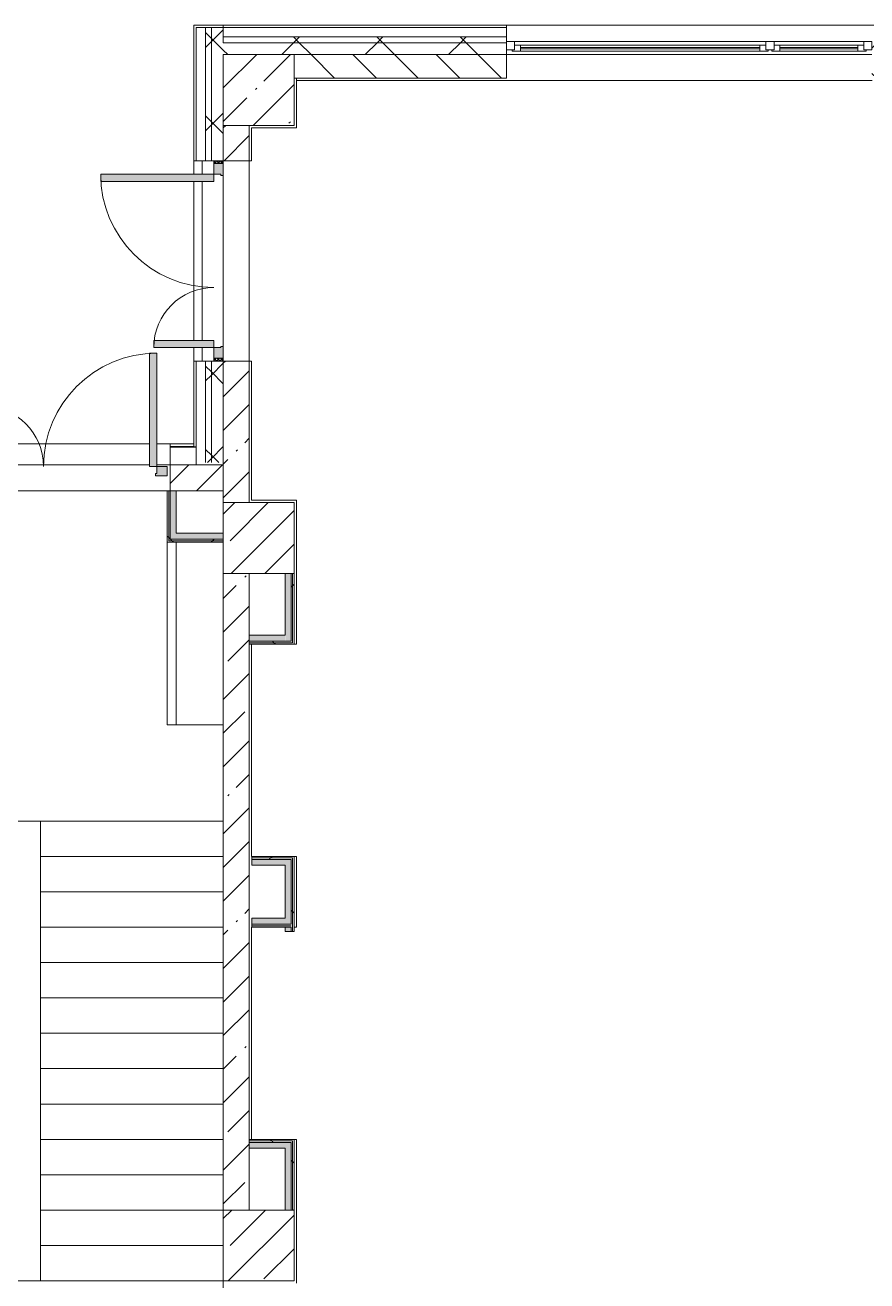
# Model space of a CAD drawing. Header units: millimetres. Extents: x -3708 to 187246, y -8553 to 29000.
# Drawn here: x 100716 to 107853, y 16700 to 27350 of the extents above; entities that cross this region are included whole.
import ezdxf

# ---------------------------------------------------------------- set-up
doc = ezdxf.new("R2010")
doc.units = ezdxf.units.MM
for name, color, linetype, lineweight, true_color in [('A-DOOR-4', 7, 'Continuous', 5, 0xaaaaaa), ('A-DOOR-5', 7, 'Continuous', 5, 0xe2e2e2), ('A-DOOR-FRAM-4', 7, 'Continuous', 5, 0xaaaaaa), ('A-FLOR-1', 7, 'Continuous', 5, 0xaaaaaa), ('I-WALL-1', 7, 'Continuous', 5, 0xe7e7e7), ('I-WALL-2', 7, 'Continuous', 9, 0xe7e7e7)]:
    doc.layers.add(name, color=color, linetype=linetype, lineweight=lineweight, true_color=true_color)
for name, color, linetype, lineweight in [('A-GLAZ-2', 7, 'Continuous', 5), ('A-WALL', 7, 'Continuous', 9), ('A-WALL-2', 7, 'Continuous', 5), ('I-WALL-3', 7, 'Continuous', 5), ('S-COLS-2', 7, 'Continuous', 5), ('S-STRS-MBND-2', 7, 'Continuous', 5)]:
    doc.layers.add(name, color=color, linetype=linetype, lineweight=lineweight)
pattern_1 = [(45, (60236.27, 0), (-353.5534, 353.5534), []), (135, (60236.27, 0), (-353.5534, -353.5534), [])]
pattern_2 = [(45, (60236.27, 0), (-285.123, 285.123), []), (45, (60521.4, 0), (-285.123, 285.123), [504.031, -100.806, 16.764, -84.042])]
pattern_3 = [(45, (60236.3, 0), (-530.33, 530.33), []), (135, (60236.3, 0), (-530.33, -530.33), [])]

# ---------------------------------------------------------------- blocks, each defined once
blk = doc.blocks.new('BSC_Колонна _Прямоугольная - 600х600-V101-1_7_1_птичка')
at = {"layer": 'S-COLS-2'}
h = blk.add_hatch(dxfattribs=at)
h.set_pattern_fill('FP_133', color=256, style=0, pattern_type=2)
h.set_pattern_definition([(45, (-42460, -26800), (-285.123, 285.123), []), (45, (-42174.88, -26800), (-285.123, 285.123), [504.031, -100.806, 16.764, -84.042])])
h.paths.add_polyline_path([(300, -300), (300, 300), (-300, 300), (-300, -300), (274, -300)])
for p, q in [((300, 300), (-300, 300)), ((-300, 300), (-300, -300)), ((300, -300), (300, 300)), ((-300, -300), (300, -300))]:
    blk.add_line(p, q, dxfattribs=at)
blk = doc.blocks.new('BSC_Колонна _Прямоугольная - 600х600-V105-1_7_1_птичка')
at = {"layer": 'S-COLS-2'}
h = blk.add_hatch(dxfattribs=at)
h.set_pattern_fill('FP_138', color=256, style=0, pattern_type=2)
h.set_pattern_definition([(45, (-42460, -17000), (-285.123, 285.123), []), (45, (-42174.88, -17000), (-285.123, 285.123), [504.031, -100.806, 16.764, -84.042])])
h.paths.add_polyline_path([(-60, -300), (300, -300), (300, 300), (-300, 300), (-300, -300)])
for p, q in [((300, 300), (-300, 300)), ((-300, 300), (-300, -300)), ((300, -300), (300, 300)), ((-300, -300), (300, -300))]:
    blk.add_line(p, q, dxfattribs=at)
blk = doc.blocks.new('BSC_Колонна _Прямоугольная - 600х600-V106-1_7_1_птичка')
at = {"layer": 'S-COLS-2'}
h = blk.add_hatch(dxfattribs=at)
h.set_pattern_fill('FP_139', color=256, style=0, pattern_type=2)
h.set_pattern_definition([(45, (-42460, -23000), (-285.123, 285.123), []), (45, (-42174.88, -23000), (-285.123, 285.123), [504.031, -100.806, 16.764, -84.042])])
h.paths.add_polyline_path([(300, -300), (300, 300), (-300, 300), (-300, -300), (229, -300)])
for p, q in [((300, 300), (-300, 300)), ((-300, 300), (-300, -300)), ((300, -300), (300, 300)), ((-300, -300), (300, -300))]:
    blk.add_line(p, q, dxfattribs=at)
blk = doc.blocks.new('110_Дверь_СКБ_2Ст_Наружная - ДН-1_л__ Двухстворчатая 1350 х3200 _ЛК_ в свету с верхним остеклением 2-22448815-1_7_1_птичка')
at = {"layer": 'A-DOOR-5'}
for points in [[(694.5, -91), (754.5, -91), (754.5, 869), (694.5, 869), (694.5, -78.7)], [(-655.5, -91), (-655.5, 419), (-715.5, 419), (-715.5, -91)]]:
    blk.add_hatch(color=256, dxfattribs=at).paths.add_polyline_path(points)
h = blk.add_hatch(color=256, dxfattribs=at)
h.paths.add_polyline_path([(754.5, -171), (844.5, -171), (844.5, -91), (754.5, -91), (754.5, -151), (744.5, -151), (744.5, -171)])
h.paths.add_polyline_path([(-715.5, -171), (-705.5, -171), (-705.5, -151), (-715.5, -151), (-715.5, -91), (-805.5, -91), (-805.5, -171)])
at = {"layer": 'A-DOOR-4'}
for p, q in [((754.5, 869), (694.5, 869)), ((694.5, 869), (694.5, -91)), ((754.5, -91), (754.5, 869)), ((-715.5, 419), (-715.5, -91)), ((-655.5, 419), (-715.5, 419)), ((-655.5, -91), (-655.5, 419)), ((-715.5, -91), (-655.5, -91)), ((694.5, -91), (754.5, -91))]:
    blk.add_line(p, q, dxfattribs=at)
for centre, radius, start, end in [((754.5, -91), 960, 90, 180), ((-715.5, -91), 510, 0, 90)]:
    blk.add_arc(centre, radius, start, end, dxfattribs=at)
at = {"layer": 'A-DOOR-FRAM-4'}
for p, q in [((-715.5, -91), (-805.5, -91)), ((-805.5, -91), (-805.5, -171)), ((-715.5, -151), (-715.5, -91)), ((754.5, -91), (754.5, -151)), ((844.5, -91), (754.5, -91)), ((844.5, -171), (844.5, -91)), ((-805.5, -171), (-705.5, -171)), ((-705.5, -151), (-715.5, -151)), ((-705.5, -171), (-705.5, -151)), ((754.5, -151), (744.5, -151)), ((744.5, -151), (744.5, -171)), ((744.5, -171), (844.5, -171))]:
    blk.add_line(p, q, dxfattribs=at)
blk = doc.blocks.new('120_Окно_СКБ_2Ст - 120_Окно_СКБ_2Ст 3100х2500 _мал_створка слева_-22273855-1_7_1_птичка')
at = {"layer": 'A-GLAZ-2'}
for p, q in [((-1550, -75), (-1550, -5)), ((-1550, -5), (-1480, -5)), ((1550, -5), (-1550, -5)), ((-1480, -75), (-1550, -75)), ((-1550, -75), (-1500, -75)), ((-1480, -75), (-1500, -75)), ((-1500, -75), (-1500, -85)), ((-1500, -85), (670, -85)), ((670, -85), (-1500, -85)), ((-1480, -5), (-1480, -75)), ((650, -35), (-1480, -35)), ((-1480, -35), (-1480, -75)), ((-1430, -85), (-1430, -35)), ((-1430, -55), (600, -55)), ((600, -65), (-1430, -65)), ((600, -85), (600, -35)), ((650, -75), (650, -5)), ((650, -5), (720, -5)), ((650, -75), (650, -35)), ((720, -75), (650, -75)), ((670, -75), (650, -75)), ((670, -75), (700, -75)), ((670, -85), (670, -75)), ((720, -75), (700, -75)), ((700, -75), (700, -85)), ((700, -85), (1500, -85)), ((1500, -85), (700, -85)), ((720, -5), (720, -75)), ((1480, -35), (720, -35)), ((720, -35), (720, -75)), ((770, -85), (770, -35)), ((770, -55), (1430, -55)), ((1430, -65), (770, -65)), ((1430, -85), (1430, -35)), ((1480, -75), (1480, -5)), ((1480, -5), (1550, -5)), ((1480, -75), (1480, -35)), ((1550, -75), (1480, -75)), ((1500, -75), (1480, -75)), ((1500, -75), (1550, -75)), ((1500, -85), (1500, -75)), ((1550, -5), (1550, -75))]:
    blk.add_line(p, q, dxfattribs=at)
blk = doc.blocks.new('110_Дверь_СКБ_2Ст_Наружная - ДН-1_л__ Двухстворчатая 1350 х3200 _ЛК_ в свету с верхним остеклением EI30-23529464-1_7_1_птичка')
at = {"layer": 'A-DOOR-4'}
h = blk.add_hatch(dxfattribs=at)
h.set_pattern_fill('FP_192', color=256, style=0, pattern_type=2)
h.set_pattern_definition([(135, (1451.41, 189.685), (-14.14214, -14.14214), []), (225, (1451.41, 189.685), (14.14214, -14.14214), [])])
h.paths.add_polyline_path([(844.5, -125), (869.5, -125), (869.5, -45), (844.5, -45), (844.5, -105)])
at = {"layer": 'A-DOOR-5'}
for points in [[(694.5, 25), (694.5, -45), (754.5, -45), (754.5, 915), (694.5, 915), (694.5, 55)], [(-715.5, 465), (-715.5, -45), (-655.5, -45), (-655.5, 465)]]:
    blk.add_hatch(color=256, dxfattribs=at).paths.add_polyline_path(points)
h = blk.add_hatch(color=256, dxfattribs=at)
h.paths.add_polyline_path([(-805.5, -125), (-705.5, -125), (-705.5, -105), (-715.5, -105), (-715.5, -45), (-805.5, -45)])
h.paths.add_polyline_path([(744.5, -125), (844.5, -125), (844.5, -45), (754.5, -45), (754.5, -105), (744.5, -105)])
at = {"layer": 'A-DOOR-FRAM-4'}
h = blk.add_hatch(dxfattribs=at)
h.set_pattern_fill('FP_193', color=256, style=0, pattern_type=2)
h.set_pattern_definition([(45, (-671.384, 189.685), (-14.1421, 14.1421), []), (135, (-671.384, 189.685), (-14.1421, -14.1421), [])])
h.paths.add_polyline_path([(-830.5, -45), (-830.5, -125), (-805.5, -125), (-805.5, -45)])
at = {"layer": 'A-DOOR-4'}
for p, q in [((754.5, 915), (694.5, 915)), ((694.5, 915), (694.5, -45)), ((754.5, -45), (754.5, 915)), ((-715.5, 465), (-715.5, -45)), ((-655.5, 465), (-715.5, 465)), ((-655.5, -45), (-655.5, 465)), ((-715.5, -45), (-655.5, -45)), ((694.5, -45), (754.5, -45))]:
    blk.add_line(p, q, dxfattribs=at)
for centre, radius, start, end in [((754.5, -45), 960, 90, 180), ((-715.5, -45), 510, 0, 90)]:
    blk.add_arc(centre, radius, start, end, dxfattribs=at)
at = {"layer": 'A-DOOR-FRAM-4'}
for p, q in [((-805.5, -45), (-830.5, -45)), ((-830.5, -45), (-830.5, -125)), ((-715.5, -45), (-805.5, -45)), ((-805.5, -45), (-805.5, -125)), ((-805.5, -125), (-805.5, -45)), ((-715.5, -105), (-715.5, -45)), ((-705.5, -105), (-715.5, -105)), ((-705.5, -125), (-705.5, -105)), ((754.5, -105), (744.5, -105)), ((744.5, -105), (744.5, -125)), ((754.5, -45), (754.5, -105)), ((844.5, -45), (754.5, -45)), ((844.5, -125), (844.5, -45)), ((869.5, -45), (844.5, -45)), ((844.5, -45), (844.5, -125)), ((869.5, -125), (869.5, -45)), ((-830.5, -125), (-805.5, -125)), ((-805.5, -125), (-705.5, -125)), ((744.5, -125), (844.5, -125)), ((844.5, -125), (869.5, -125))]:
    blk.add_line(p, q, dxfattribs=at)
blk = doc.blocks.new('Зашивка приборов отопления6 - Зашивка приборов отопления-33276534-1_7_1_птичка')
at = {"layer": 'A-WALL-2'}
for p, q in [((75235, 535), (73685, 535)), ((73685, 535), (73685, 460)), ((73685, 460), (73685, 60)), ((75235, 460), (73685, 460)), ((73685, 460), (73685, 60)), ((73685, 460), (75235, 460))]:
    blk.add_line(p, q, dxfattribs=at)

msp = doc.modelspace()

# ---------------------------------------------------------------- hatches: boundary and pattern name
at = {"layer": 'A-WALL-2'}
h = msp.add_hatch(dxfattribs=at)
h.set_pattern_fill('FP_111', color=256, style=0, pattern_type=2)
h.set_pattern_definition(pattern_1)
h.paths.add_polyline_path([(102286.3, 23639.7), (102296.3, 23640.3), (102296.3, 24500), (102246.3, 24500), (102246.3, 23639.7)])
h.paths.add_polyline_path([(102246.3, 26200), (102296.3, 26200), (102296.3, 27330), (102246.3, 27330), (102246.3, 26416)])
h = msp.add_hatch(dxfattribs=at)
h.set_pattern_fill('FP_111', color=256, style=0, pattern_type=2)
h.set_pattern_definition(pattern_1)
h.paths.add_polyline_path([(102396.3, 23639.7), (102396.3, 24500), (102296.3, 24500), (102296.3, 23639.7), (102376.5, 23639.7)])
h.paths.add_polyline_path([(102316.3, 26200), (102396.3, 26200), (102396.3, 27330), (102296.3, 27330), (102296.3, 26200)])
h = msp.add_hatch(dxfattribs=at)
h.set_pattern_fill('FP_111', color=256, style=0, pattern_type=2)
h.set_pattern_definition(pattern_1)
h.paths.add_polyline_path([(144735.5, 27200), (145206.3, 27200), (145206.3, 27250), (140586.3, 27250), (140586.3, 27200), (143806.4, 27200)])
h.paths.add_polyline_path([(137302.6, 27200), (137486.3, 27200), (137486.3, 27250), (136586.3, 27250), (136586.3, 27200), (136986.3, 27200)])
h.paths.add_polyline_path([(130546.3, 27200), (131046.3, 27200), (131046.3, 27250), (128446.3, 27250), (128446.3, 27200), (129869.7, 27200)])
h.paths.add_polyline_path([(133586.2, 27200), (134486.3, 27200), (134486.3, 27250), (133146.3, 27250), (133146.3, 27200)])
h.paths.add_polyline_path([(127346.3, 27200), (127346.3, 27250), (126396.3, 27250), (126396.3, 27200), (127082.4, 27200)])
h.paths.add_polyline_path([(120996.3, 27200), (121296.3, 27200), (121296.3, 27250), (120241.3, 27250), (120241.3, 27200), (120578.6, 27200)])
h.paths.add_polyline_path([(117941.3, 27200), (117941.3, 27250), (117096.3, 27250), (117096.3, 27200), (117791.3, 27200)])
h.paths.add_polyline_path([(114096.3, 27200), (114996.3, 27200), (114996.3, 27250), (114096.3, 27250), (114096.3, 27210)])
h.paths.add_polyline_path([(108996.3, 27200), (108996.3, 27250), (107896.3, 27250), (107896.3, 27200), (108500.2, 27200)])
h.paths.add_polyline_path([(111287.5, 27200), (111996.3, 27200), (111996.3, 27250), (111096.3, 27250), (111096.3, 27200)])
h.paths.add_polyline_path([(102996.3, 27200), (104796.3, 27200), (104796.3, 27250), (102396.3, 27250), (102396.3, 27200), (102925.5, 27200)])
h = msp.add_hatch(dxfattribs=at)
h.set_pattern_fill('FP_111', color=256, style=0, pattern_type=2)
h.set_pattern_definition(pattern_1)
h.paths.add_polyline_path([(129869.7, 27100), (131046.3, 27100), (131046.3, 27200), (128446.3, 27200), (128446.3, 27110), (128478.3, 27110), (128478.3, 27102), (128940.6, 27100)])
h.paths.add_polyline_path([(111287.5, 27100), (111996.3, 27100), (111996.3, 27200), (111096.3, 27200), (111096.3, 27100)])
h.paths.add_polyline_path([(144735.5, 27100), (145206.3, 27100), (145201.7, 27200), (140586.3, 27198.1), (140586.3, 27100), (144336.3, 27100)])
h.paths.add_polyline_path([(114096.3, 27100), (114996.3, 27100), (114996.3, 27200), (114096.3, 27200), (114096.3, 27140)])
h.paths.add_polyline_path([(117586.3, 27100), (117941.3, 27100), (117941.3, 27200), (117096.3, 27200), (117096.3, 27100)])
h.paths.add_polyline_path([(108996.3, 27100), (108996.3, 27200), (107896.3, 27200), (107896.3, 27100), (108500.2, 27100)])
h.paths.add_polyline_path([(120241.3, 27100), (121296.3, 27100), (121296.3, 27200), (120241.3, 27200), (120241.3, 27140)])
h.paths.add_polyline_path([(126396.3, 27100), (127314.3, 27102), (127314.3, 27110), (127346.3, 27110), (127346.3, 27200), (126396.3, 27200), (126396.3, 27140)])
h.paths.add_polyline_path([(137486.3, 27100), (137486.3, 27200), (136586.3, 27200), (136586.3, 27100), (137302.6, 27100)])
h.paths.add_polyline_path([(102925.5, 27100), (104796.3, 27100), (104796.3, 27200), (102396.3, 27200), (102396.3, 27100)])
h.paths.add_polyline_path([(133776.3, 27100), (134486.3, 27100), (134486.3, 27200), (133146.3, 27200), (133146.3, 27100), (133586.2, 27100)])
h = msp.add_hatch(dxfattribs=at)
h.set_pattern_fill('FP_93', color=256, style=0, pattern_type=2)
h.set_pattern_definition([(135, (60236.27, 0), (-176.7767, -176.7767), [])])
h.paths.add_polyline_path([(121296.3, 26900), (121296.3, 27100), (120996.3, 27100), (120996.3, 26900)])
h.paths.add_polyline_path([(103505.4, 26900), (104796.3, 26900), (104796.3, 27100), (102996.3, 27100), (102996.3, 26900), (103016.3, 26900)])
h.paths.add_polyline_path([(140886.3, 26900), (140886.3, 27100), (140586.3, 27100), (140586.3, 26900)])
h.paths.add_polyline_path([(107896.3, 26900), (108396.3, 26900), (108396.3, 27100), (107896.3, 27100), (107896.3, 27043)])
h.paths.add_polyline_path([(111096.3, 26900), (111996.3, 26900), (111996.3, 27100), (111096.3, 27100), (111096.3, 26925)])
h.paths.add_polyline_path([(136664.5, 26900), (136986.3, 26900), (136986.3, 27100), (136586.3, 27100), (136586.3, 26900)])
h.paths.add_polyline_path([(114096.3, 26900), (114396.3, 26900), (114396.3, 27100), (114096.3, 27100), (114096.3, 26969.4)])
h.paths.add_polyline_path([(117096.3, 26900), (117941.3, 26900), (117941.3, 27100), (117096.3, 27100), (117096.3, 27043)])
h.paths.add_polyline_path([(134486.3, 26900), (134486.3, 27100), (134276.3, 27100), (134276.3, 26900)])
h.paths.add_polyline_path([(133776.3, 26900), (133776.3, 27100), (133146.3, 27100), (133146.3, 26900), (133586.2, 26900)])
h.paths.add_polyline_path([(120396.3, 26900), (120396.3, 27100), (120241.3, 27100), (120241.3, 26900)])
h.paths.add_polyline_path([(130546.3, 26900), (130546.3, 27100), (128442.3, 27100), (128446.3, 26900), (129869.7, 26900)])
h.paths.add_polyline_path([(126996.3, 26900), (127296.3, 26900), (127296.3, 27100), (126996.3, 27100), (126996.3, 27091.9)])
h = msp.add_hatch(dxfattribs=at)
h.set_pattern_fill('FP_111', color=256, style=0, pattern_type=2)
h.set_pattern_definition(pattern_1)
h.paths.add_polyline_path([(98775.8, 23620), (99146.3, 23620), (99146.3, 23769.7), (98726.3, 23769.7), (98728.6, 23620)])
h.paths.add_polyline_path([(100046.3, 23620), (100246.3, 23620), (100246.3, 23769.7), (100046.3, 23769.7), (100046.3, 23627.7)])
h.paths.add_polyline_path([(102146.3, 23620), (102166.3, 23620), (102166.3, 23769.7), (101946.3, 23769.7), (101946.3, 23620), (101996.4, 23620)])
at = {"layer": 'I-WALL-1'}
for points in [[(102971.3, 22125), (102971.3, 22700), (102921.3, 22700), (102925.5, 22125)], [(102636.3, 22125), (102921.3, 22125), (102921.3, 22175), (102616.3, 22175), (102616.3, 22125)], [(102855.5, 20225), (102921.3, 20225), (102921.3, 20275), (102637.3, 20275), (102637.3, 20225), (102850, 20225)], [(102637.3, 19725), (102921.3, 19725), (102921.3, 19775), (102637.3, 19775), (102637.3, 19757.3)], [(102619.7, 17825), (102921.3, 17825), (102921.3, 17875), (102616.3, 17875), (102616.3, 17825)], [(102921.3, 17300), (102971.3, 17300), (102971.3, 17875), (102921.3, 17875), (102921.3, 17825)]]:
    msp.add_hatch(color=256, dxfattribs=at).paths.add_polyline_path(points)
h = msp.add_hatch(color=256, dxfattribs=at)
h.paths.add_polyline_path([(102971.3, 19662.5), (102971.3, 19700), (102921.3, 19700), (102921.3, 19662.5)])
h.paths.add_polyline_path([(102921.3, 19725), (102971.3, 19725), (102971.3, 20275), (102921.3, 20275), (102921.3, 19742.1)])
at = {"layer": 'I-WALL-2'}
for points in [[(101996.3, 22990), (101996.3, 23400), (101946.3, 23400), (101946.3, 22990)], [(102244.9, 22990), (102396.3, 22990), (102396.3, 23040), (101996.3, 23040), (101996.4, 22990)]]:
    msp.add_hatch(color=256, dxfattribs=at).paths.add_polyline_path(points)
at = {"layer": 'I-WALL-3'}
h = msp.add_hatch(dxfattribs=at)
h.set_pattern_fill('FP_92', color=256, style=0, pattern_type=2)
h.set_pattern_definition(pattern_2)
h.paths.add_polyline_path([(102616.3, 23300), (102616.3, 24500), (102396.3, 24500), (102396.3, 23300), (102600.6, 23300)])
h.paths.add_polyline_path([(102432.4, 26200), (102616.3, 26200), (102616.3, 26500), (102396.3, 26500), (102396.3, 26200)])
h = msp.add_hatch(dxfattribs=at)
h.set_pattern_fill('FP_92', color=256, style=0, pattern_type=2)
h.set_pattern_definition(pattern_2)
h.paths.add_polyline_path([(102335, 23400), (102396.3, 23400), (102391.2, 23620), (101946.3, 23619.7), (101946.3, 23400), (102257.9, 23400)])
h.paths.add_polyline_path([(100138.1, 23400), (100246.3, 23400), (100246.3, 23620), (100046.3, 23619.7), (100046.3, 23400)])
h.paths.add_polyline_path([(98996.3, 23400), (99146.3, 23400), (99146.3, 23620), (98776.3, 23619.7), (98776.3, 23420.3), (98996.3, 23420.3)])
h = msp.add_hatch(dxfattribs=at)
h.set_pattern_fill('FP_203', color=256, style=0, pattern_type=2)
h.set_pattern_definition(pattern_3)
h.paths.add_polyline_path([(101933.8, 22965), (101933.8, 23400), (101921.3, 23400), (101921.3, 22965)])
h = msp.add_hatch(dxfattribs=at)
h.set_pattern_fill('FP_203', color=256, style=0, pattern_type=2)
h.set_pattern_definition(pattern_3)
h.paths.add_polyline_path([(101933.8, 22977.5), (101946.3, 22977.5), (101946.3, 23400), (101933.8, 23400), (101933.8, 23040)])
h = msp.add_hatch(dxfattribs=at)
h.set_pattern_fill('FP_203', color=256, style=0, pattern_type=2)
h.set_pattern_definition(pattern_3)
h.paths.add_polyline_path([(102299.1, 22965), (102396.3, 22965), (102396.3, 22977.5), (101933.8, 22975), (101933.8, 22965), (102297, 22965)])
h = msp.add_hatch(dxfattribs=at)
h.set_pattern_fill('FP_203', color=256, style=0, pattern_type=2)
h.set_pattern_definition(pattern_3)
h.paths.add_polyline_path([(102294.5, 22977.5), (102396.3, 22977.5), (102396.3, 22990), (101946.3, 22990), (101946.3, 22977.5), (102233.6, 22977.5)])
h = msp.add_hatch(dxfattribs=at)
h.set_pattern_fill('FP_92', color=256, style=0, pattern_type=2)
h.set_pattern_definition(pattern_2)
h.paths.add_polyline_path([(102396.3, 17300), (102616.3, 17300), (102616.3, 22700), (102396.3, 22700), (102396.3, 17900)])
h = msp.add_hatch(dxfattribs=at)
h.set_pattern_fill('FP_203', color=256, style=0, pattern_type=2)
h.set_pattern_definition(pattern_3)
h.paths.add_polyline_path([(102983.8, 22112.5), (102983.8, 22700), (102971.3, 22700), (102971.3, 22112.5)])
h = msp.add_hatch(dxfattribs=at)
h.set_pattern_fill('FP_203', color=256, style=0, pattern_type=2)
h.set_pattern_definition(pattern_3)
h.paths.add_polyline_path([(102996.3, 22100), (102996.3, 22700), (102983.8, 22700), (102983.8, 22100)])
h = msp.add_hatch(dxfattribs=at)
h.set_pattern_fill('FP_203', color=256, style=0, pattern_type=2)
h.set_pattern_definition(pattern_3)
h.paths.add_polyline_path([(102971, 22112.5), (102971.3, 22112.5), (102971.3, 22125), (102616.3, 22125), (102616.3, 22112.5), (102925.5, 22112.5)])
h = msp.add_hatch(dxfattribs=at)
h.set_pattern_fill('FP_203', color=256, style=0, pattern_type=2)
h.set_pattern_definition(pattern_3)
h.paths.add_polyline_path([(102616.3, 22100), (102983.8, 22100), (102983.8, 22112.5), (102616.3, 22112.5)])
h = msp.add_hatch(dxfattribs=at)
h.set_pattern_fill('FP_203', color=256, style=0, pattern_type=2)
h.set_pattern_definition(pattern_3)
h.paths.add_polyline_path([(102983.8, 20287.5), (102983.8, 20300), (102637.3, 20300), (102637.3, 20287.5), (102971.3, 20287.5)])
h = msp.add_hatch(dxfattribs=at)
h.set_pattern_fill('FP_203', color=256, style=0, pattern_type=2)
h.set_pattern_definition(pattern_3)
h.paths.add_polyline_path([(102971.3, 20275), (102971.3, 20287.5), (102637.3, 20287.5), (102637.3, 20275), (102962, 20275)])
h = msp.add_hatch(dxfattribs=at)
h.set_pattern_fill('FP_203', color=256, style=0, pattern_type=2)
h.set_pattern_definition(pattern_3)
h.paths.add_polyline_path([(102983.8, 19662.5), (102983.8, 20287.5), (102971.3, 20287.5), (102971.3, 19662.5)])
h = msp.add_hatch(dxfattribs=at)
h.set_pattern_fill('FP_203', color=256, style=0, pattern_type=2)
h.set_pattern_definition(pattern_3)
h.paths.add_polyline_path([(102996.3, 19662.5), (102996.3, 20300), (102983.8, 20300), (102983.8, 19662.5)])
h = msp.add_hatch(dxfattribs=at)
h.set_pattern_fill('FP_203', color=256, style=0, pattern_type=2)
h.set_pattern_definition(pattern_3)
h.paths.add_polyline_path([(102616.8, 17887.5), (102983.8, 17887.5), (102983.8, 17900), (102616.3, 17900), (102616.3, 17887.5)])
h = msp.add_hatch(dxfattribs=at)
h.set_pattern_fill('FP_203', color=256, style=0, pattern_type=2)
h.set_pattern_definition(pattern_3)
h.paths.add_polyline_path([(102996.3, 17300), (102996.3, 17900), (102983.8, 17900), (102983.8, 17300)])
h = msp.add_hatch(dxfattribs=at)
h.set_pattern_fill('FP_203', color=256, style=0, pattern_type=2)
h.set_pattern_definition(pattern_3)
h.paths.add_polyline_path([(102616.3, 17875), (102971.3, 17875), (102971, 17887.5), (102616.3, 17887.5)])
h = msp.add_hatch(dxfattribs=at)
h.set_pattern_fill('FP_203', color=256, style=0, pattern_type=2)
h.set_pattern_definition(pattern_3)
h.paths.add_polyline_path([(102983.8, 17300), (102983.8, 17887.5), (102971.3, 17887.5), (102971.3, 17300)])

# ---------------------------------------------------------------- linework, layer by layer
at = {"layer": 'A-FLOR-1'}
for p, q in [((103016.3, 26880), (103016.3, 26480)), ((103016.3, 26480), (102636.3, 26480)), ((102636.3, 26480), (102636.3, 26200)), ((102146.3, 26200), (102146.3, 26085)), ((102636.3, 26200), (102616.3, 26200)), ((102146.3, 26025), (102146.3, 24675)), ((102146.3, 24615), (102146.3, 24500)), ((102616.3, 24500), (102636.3, 24500)), ((102636.3, 24500), (102636.3, 23320)), ((102636.3, 23320), (103016.3, 23320)), ((103016.3, 23320), (103016.3, 22100)), ((102636.3, 22100), (102636.3, 20300.5)), ((103016.3, 22100), (102996.3, 22100)), ((102636.3, 20300.5), (103016.3, 20300.5)), ((103016.3, 20300.5), (103016.3, 19700.5)), ((102636.3, 19700.5), (102636.3, 17900)), ((103016.3, 19700.5), (102995.5, 19700.5)), ((102996.3, 17900), (103016.3, 17900)), ((103016.3, 17900), (103016.3, 16680))]:
    msp.add_line(p, q, dxfattribs=at)
at = {"layer": 'A-WALL'}
for p, q in [((102166.3, 27330), (102396.3, 27330)), ((102166.3, 27330), (102166.3, 26200)), ((102246.3, 27330), (102246.3, 26200)), ((102296.3, 27330), (102296.3, 26200)), ((102396.3, 27350), (102396.3, 27200)), ((104796.3, 27330), (102396.3, 27330)), ((104796.3, 27250), (102396.3, 27250)), ((104796.3, 27200), (102396.3, 27200)), ((104796.3, 27100), (102996.3, 27100)), ((102996.3, 27100), (104796.3, 27100)), ((102396.3, 26200), (102396.3, 26500)), ((102166.3, 24500), (102166.3, 23639.7)), ((102246.3, 24500), (102246.3, 23639.7)), ((102296.3, 24500), (102296.3, 23639.7)), ((102396.3, 23639.7), (102396.3, 24500)), ((102166.3, 23772.7), (101946.3, 23772.7)), ((102166.3, 23769.7), (101946.3, 23769.7)), ((102146.3, 23772.7), (102146.3, 23777.7)), ((101946.3, 23620), (102146.3, 23620)), ((102146.3, 23620), (102146.3, 23619.7)), ((102146.3, 23619.7), (102166.3, 23619.7)), ((101933.8, 22977.5), (101933.8, 23400)), ((101996.3, 23400), (101946.3, 23400)), ((101946.3, 22990), (101946.3, 23400)), ((102396.3, 22977.5), (101933.8, 22977.5)), ((102396.3, 22990), (101946.3, 22990)), ((102971.3, 22125), (102971.3, 22700)), ((102983.8, 22112.5), (102983.8, 22700)), ((102616.3, 22175), (102616.3, 22100)), ((102616.3, 22125), (102971.3, 22125)), ((102616.3, 22112.5), (102983.8, 22112.5)), ((102983.8, 20287.5), (102637.3, 20287.5)), ((102971.3, 20275), (102637.3, 20275)), ((102971.3, 19725), (102971.3, 20275)), ((102983.8, 19662.5), (102983.8, 20287.5)), ((102637.3, 19725), (102971.3, 19725)), ((102637.3, 19712.5), (102971.3, 19712.5)), ((102971.3, 19700), (102921.3, 19700)), ((102971.3, 19662.5), (102971.3, 19700)), ((102616.3, 17900), (102616.3, 17825)), ((102983.8, 17887.5), (102616.3, 17887.5)), ((102971.3, 17875), (102616.3, 17875)), ((102971.3, 17300), (102971.3, 17875)), ((102983.8, 17300), (102983.8, 17887.5))]:
    msp.add_line(p, q, dxfattribs=at)
at = {"layer": 'A-WALL-2'}
for p, q in [((102396.3, 27350), (102146.3, 27350)), ((102146.3, 27350), (102146.3, 26200)), ((102396.3, 27350), (127346.3, 27350)), ((104796.3, 27100), (104796.3, 27350)), ((104796.3, 26900), (104796.3, 27100)), ((107896.3, 27100), (104796.3, 27100)), ((102996.3, 26900), (104796.3, 26900)), ((102146.3, 26200), (102316.3, 26200)), ((102216.3, 26085), (102216.3, 26200)), ((102216.3, 24675), (102216.3, 26025)), ((102396.3, 26075), (102396.3, 24625)), ((102216.3, 24500), (102216.3, 24615)), ((102316.3, 24500), (102146.3, 24500)), ((102146.3, 24500), (102146.3, 23777.7)), ((100421.3, 23799.7), (101771.3, 23799.7)), ((101831.3, 23799.7), (102146.9, 23799.7)), ((101946.3, 23799.7), (101946.3, 23620)), ((102146.3, 23777.7), (101946.3, 23777.7)), ((101771.3, 23619.7), (100421.3, 23619.7)), ((101946.3, 23619.7), (101831.3, 23619.7)), ((102166.3, 23639.7), (102166.3, 23619.7)), ((102166.3, 23619.7), (102396.3, 23619.7))]:
    msp.add_line(p, q, dxfattribs=at)
at = {"layer": 'I-WALL-3'}
for p, q in [((104796.3, 27100), (107896.3, 27100)), ((103016.3, 26900), (103016.3, 26880)), ((107896.9, 26880), (103016.3, 26880)), ((102616.3, 26500), (102616.3, 23300)), ((102396.3, 26200), (102616.3, 26200)), ((102616.3, 24500), (102396.3, 24500)), ((100421.3, 23620), (101771.3, 23620)), ((101831.3, 23620), (101946.3, 23620)), ((101946.3, 23620), (101946.3, 23400)), ((102396.3, 23620), (102146.3, 23620)), ((102396.3, 23639.7), (102396.3, 23300)), ((101946.3, 23400), (98776.3, 23400)), ((101921.3, 23400), (101921.3, 22965)), ((101996.3, 23400), (102396.3, 23400)), ((101996.3, 23040), (101996.3, 23400)), ((102396.3, 23040), (101996.3, 23040)), ((101921.3, 22965), (102396.3, 22965)), ((102396.3, 22700), (102396.3, 17300)), ((102616.3, 22175), (102616.3, 22700)), ((102921.3, 22700), (102921.3, 22175)), ((102996.3, 22100), (102996.3, 22700)), ((102921.3, 22175), (102616.3, 22175)), ((102616.3, 17900), (102616.3, 22100)), ((102616.3, 22100), (102996.3, 22100)), ((102996.3, 20300), (102637.3, 20300)), ((102637.3, 20300), (102637.3, 20225)), ((102996.3, 19662.5), (102996.3, 20300)), ((102637.3, 20225), (102921.3, 20225)), ((102921.3, 20225), (102921.3, 19775)), ((102921.3, 19775), (102637.3, 19775)), ((102637.3, 19775), (102637.3, 19700)), ((102637.3, 19700), (102921.3, 19700)), ((102921.3, 19700), (102921.3, 19662.5)), ((102921.3, 19662.5), (102996.3, 19662.5)), ((102996.3, 17900), (102616.3, 17900)), ((102996.3, 17300), (102996.3, 17900)), ((102616.3, 17300), (102616.3, 17825)), ((102616.3, 17825), (102921.3, 17825)), ((102921.3, 17825), (102921.3, 17300))]:
    msp.add_line(p, q, dxfattribs=at)
at = {"layer": 'S-STRS-MBND-2'}
for p, q in [((102396.3, 23400), (98996.3, 23400)), ((102396.3, 20600), (102396.3, 23400)), ((98996.3, 20600), (100846.3, 20600)), ((100846.3, 20600), (102396.3, 20600)), ((100846.3, 16700), (100846.3, 20600)), ((100846.3, 20600), (102396.3, 20600)), ((102396.3, 16700), (102396.3, 20600)), ((100846.3, 20300), (102396.3, 20300)), ((100846.3, 20300), (102396.3, 20300)), ((100846.3, 20000), (102396.3, 20000)), ((100846.3, 20000), (102396.3, 20000)), ((100846.3, 19700), (102396.3, 19700)), ((100846.3, 19700), (102396.3, 19700)), ((100846.3, 19400), (102396.3, 19400)), ((100846.3, 19400), (102396.3, 19400)), ((100846.3, 19100), (102396.3, 19100)), ((100846.3, 19100), (102396.3, 19100)), ((100846.3, 18800), (102396.3, 18800)), ((100846.3, 18800), (102396.3, 18800)), ((100846.3, 18500), (102396.3, 18500)), ((100846.3, 18500), (102396.3, 18500)), ((100846.3, 18200), (102396.3, 18200)), ((100846.3, 18200), (102396.3, 18200)), ((100846.3, 17900), (102396.3, 17900)), ((100846.3, 17900), (102396.3, 17900)), ((100846.3, 17600), (102396.3, 17600)), ((100846.3, 17600), (102396.3, 17600)), ((100846.3, 17300), (102396.3, 17300)), ((100846.3, 17300), (102396.3, 17300)), ((100846.3, 17000), (102396.3, 17000)), ((100846.3, 17000), (102396.3, 17000)), ((100846.3, 16700), (100546.3, 16700)), ((100846.3, 16700), (102396.3, 16700)), ((100846.3, 16700), (102396.3, 16700)), ((102396.3, 15200), (102396.3, 16700))]:
    msp.add_line(p, q, dxfattribs=at)

# ---------------------------------------------------------------- block references
at = {"layer": 'A-DOOR-4', "rotation": 89.9999999999999}
msp.add_blockref('110_Дверь_СКБ_2Ст_Наружная - ДН-1_л__ Двухстворчатая 1350 х3200 _ЛК_ в свету с верхним остеклением EI30-23529464-1_7_1_птичка', (102271.3, 25330.5), dxfattribs=at)
at = {"layer": 'A-DOOR-4'}
msp.add_blockref('110_Дверь_СКБ_2Ст_Наружная - ДН-1_л__ Двухстворчатая 1350 х3200 _ЛК_ в свету с верхним остеклением 2-22448815-1_7_1_птичка', (101076.8, 23698.7), dxfattribs=at)
at = {"layer": 'A-GLAZ-2'}
msp.add_blockref('120_Окно_СКБ_2Ст - 120_Окно_СКБ_2Ст 3100х2500 _мал_створка слева_-22273855-1_7_1_птичка', (106346.3, 27215), dxfattribs=at)
at = {"layer": 'A-WALL-2', "rotation": 89.9999999999998}
msp.add_blockref('Зашивка приборов отопления6 - Зашивка приборов отопления-33276534-1_7_1_птичка', (102456.3, -52270), dxfattribs=at)
at = {"layer": 'S-COLS-2'}
for name, p in [('BSC_Колонна _Прямоугольная - 600х600-V101-1_7_1_птичка', (102696.3, 26800)), ('BSC_Колонна _Прямоугольная - 600х600-V106-1_7_1_птичка', (102696.3, 23000)), ('BSC_Колонна _Прямоугольная - 600х600-V105-1_7_1_птичка', (102696.3, 17000))]:
    msp.add_blockref(name, p, dxfattribs=at)

doc.saveas('drawing.dxf')
